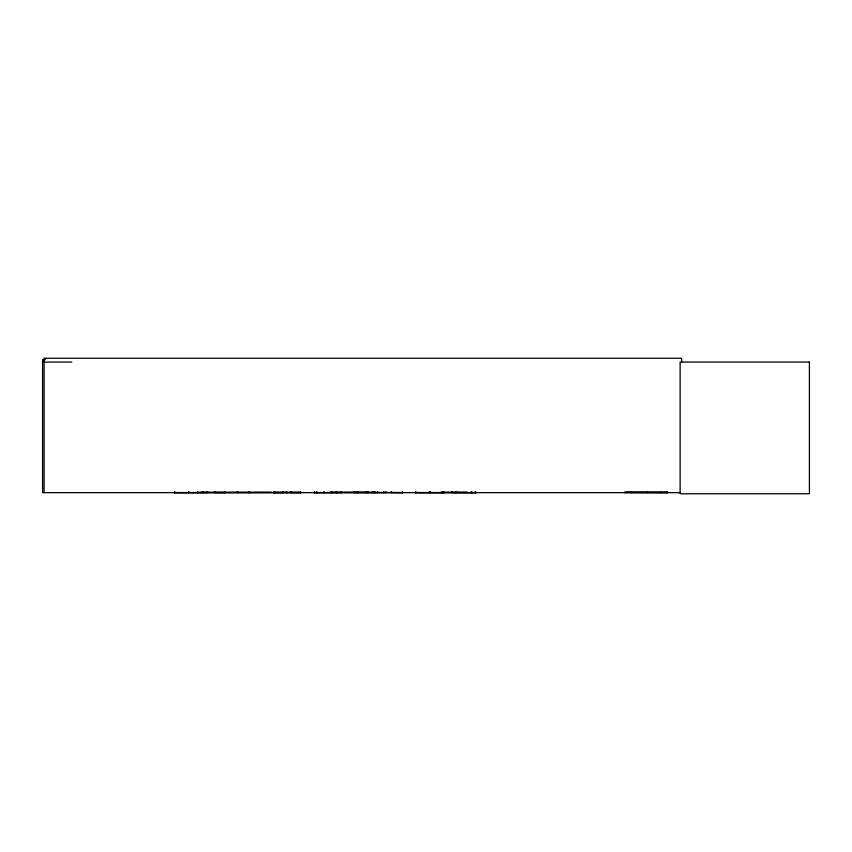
<?xml version="1.0" encoding="UTF-8"?>
<svg xmlns="http://www.w3.org/2000/svg" width="852" height="852" viewBox="0 0 852 852"><rect width="100%" height="100%" fill="white"/><g stroke="black" fill="none" stroke-linecap="round" stroke-linejoin="round"><path stroke-width="1.28" d="M385.956 492.488L313.898 492.658M451.954 492.531L475.895 492.531M354.123 492.531L402.623 492.531M314.292 492.531L341.407 492.531M415.638 492.531L443.924 492.531M174.532 492.531L188.505 492.531M207.004 492.531L188.888 492.531M273.449 492.531L282.896 492.531M45.262 359.608L42.6 359.608L42.6 492.658L680.301 492.658M42.6 362.079L71.824 362.079M199.719 492.147L271.319 492.147M273.066 492.126L300.607 492.126M329.756 492.147L369.278 492.147M442.263 492.126L466.949 492.147M624.836 492.339L667.191 492.552L624.836 492.626M271.298 492.594L173.957 492.658M403.305 492.658L391.387 492.488M476.705 492.658L415.073 492.658M300.724 492.531L291.267 492.531M224.832 492.531L215.375 492.531M287.316 492.658L286.091 492.083L286.41 492.658M275.665 492.616L274.44 492.041L274.77 492.616M249.945 492.658L248.731 492.083L249.05 492.658M238.304 492.616L237.08 492.041L237.41 492.616M681.632 362.228L681.632 358.245L44.102 358.245L44.102 492.658M667.18 491.561L667.191 492.658M667.052 491.561L667.041 492.658M666.978 492.658L666.946 492.083L624.836 492.083L624.867 492.658M660.513 492.083L660.513 492.658M647.424 491.561L647.435 492.658M631.289 492.083L631.257 492.658M475.629 491.561L475.533 492.658M475.31 491.561L475.31 492.658M471.806 491.561L471.806 492.658M471.358 491.561L471.358 492.658M455.958 491.561L455.958 492.658M452.007 491.561L452.007 492.658M443.732 491.561L443.732 492.658M442.209 491.561L442.209 492.658M442.082 491.561L442.082 492.658M430.313 491.561L430.313 492.658M429.238 491.561L429.238 492.658M415.819 491.561L415.819 492.658M402.4 491.561L402.4 492.658M391.238 491.561L391.238 492.658M386.105 491.561L386.105 492.658M383.751 491.561L383.751 492.658M377.5 491.561L377.5 492.658M374.944 491.561L374.944 492.658M374.294 491.561L374.294 492.658M373.527 491.561L373.527 492.658M372.015 491.561L372.015 492.658M368.181 491.561L368.181 492.658M366.413 491.561L366.413 492.658M358.149 491.561L358.149 492.658M356.956 491.561L356.956 492.658M354.176 491.561L354.176 492.658M341.279 491.561L341.279 492.658M336.583 491.561L336.593 492.658M336.327 491.561L336.455 492.658M331.705 491.561L331.705 492.658M323.994 491.561L323.994 492.658M316.837 491.561L316.848 492.658M314.431 491.561L314.431 492.658M301.448 492.658L272.725 492.658M300.479 491.561L300.479 492.658M291.022 491.561L291.022 492.658M283.141 491.561L283.141 492.658M273.684 491.561L273.684 492.658M224.587 491.561L224.587 492.658M215.13 491.561L215.13 492.658M207.249 491.561L207.249 492.658M202.659 491.561L202.659 492.658M197.792 491.561L197.792 492.658M188.697 491.561L188.697 492.658M174.724 491.561L174.724 492.658M809.4 362.079L680.13 362.079L680.13 493.755L809.4 493.755L809.4 362.079"/></g></svg>
